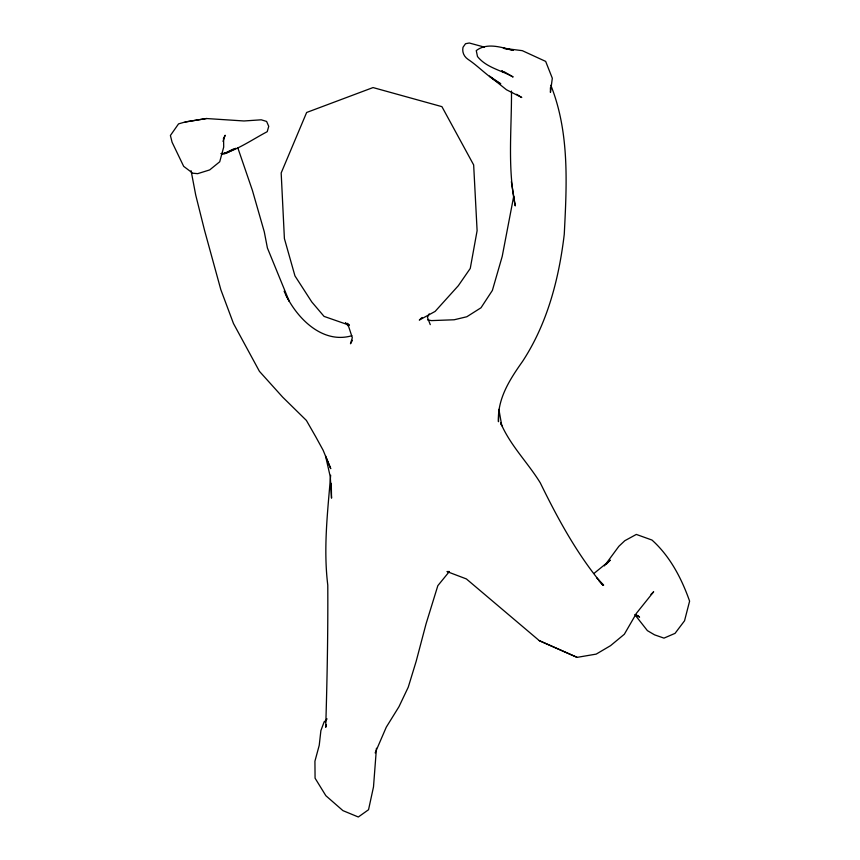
<?xml version="1.0" encoding="UTF-8"?>
<svg xmlns="http://www.w3.org/2000/svg" width="860" height="860" viewBox="0 0 860 860"><rect width="100%" height="100%" fill="white"/><g stroke="black" fill="none" stroke-linecap="round" stroke-linejoin="round"><path stroke-width="1.29" d="M511.485 91.042C511.721 129.312 507.368 168.108 515.269 205.895L511.356 181.664M330.659 475.193C327.671 511.786 323.263 548.368 327.778 585.112C328.058 632.508 327.133 679.98 325.714 727.302L326.456 724.765M376.443 748.254L373.498 786.911L368.542 809.722L358.319 817L342.925 810.625L325.854 795.704L315.072 778.182L314.932 761.186L319.232 745.297L320.887 730.613L324.166 721.787L326.187 720.347M513.71 196.284L502.219 256.377L492.382 290.422L480.998 307.783L466.829 316.749L454.198 319.769L431.365 320.608L427.527 319.845M223.041 141.416L225.137 135.256L223.396 138.782M375.154 752.919L386.29 727.151L398.975 706.694L408.253 687.172L416.154 661.361L426.044 623.887L437.837 585.66L449.371 571.524L446.985 571.567L466.367 578.92L539.306 640.668L577.103 657.362L596.195 654.116L610.546 645.666L624.338 634.25L636.604 613.051L653.664 591.777L650.977 594.367M429.194 313.868L427.441 317.372L430.269 324.639M352.428 340.291L350.482 343.763L352.31 337.733L348.644 326.531L345.483 322.575M325.08 721.809L327.047 718.852M604.429 565.901L618.878 546.293L624.822 540.703L636.325 534.425L651.987 540.058C670.08 556.291 681.636 578.522 689.602 601.151L684.538 620.791L675.036 633.368L663.995 638.12L654.546 634.841L647.397 630.638L634.927 614.76M606.149 564.386L610.299 560.129L594.196 573.265M422.056 317.48L419.315 320.06L435.117 311.427L458.315 285.724L470.259 268.438L477.106 230.673L473.656 164.926L441.922 106.651L373.046 87.569L306.644 112.477L281.177 172.957L284.402 238.575L294.958 275.899L311.771 301.946L324.059 316.394L349.418 325.252L347.558 323.328M235.737 148.296L226.266 153.327L221.375 153.994M233.49 149.027L224.148 153.521L221.471 153.628M351.869 335.723C321.533 344.581 295.227 316.652 284.123 291.185M221.031 153.564L226.266 153.327L224.148 153.521C239.671 148.565 252.958 139.213 267.224 131.677L268.739 126.334L266.6 121.432L261.225 119.809L243.993 120.97L206.454 118.529L185.158 121.991L178.547 123.883L170.398 135.493L172.086 142.244L183.674 166.346L192.758 173.193L197.65 173.666L209.689 169.915L219.73 161.766L223.697 147.092L223.578 138.514M206.454 118.529L185.158 121.991M484.395 47.117L469.291 43L465.529 43.72L463.002 47.289C461.971 52.116 463.981 56.588 468.012 59.34C479.396 66.94 488.437 77.454 500.767 83.807L489.469 76.153L506.497 89.773L521.762 97.513L516.623 94.278M539.306 640.668L577.103 657.362M504.39 71.907L513.119 76.992C501.219 70.187 486.47 67.746 477.493 56.545L476.257 50.6C487.265 42.204 501.412 47.504 513.388 50.299L503.412 48.278L522.31 50.665L545.67 61.404L552.313 78.239L550.443 92.407L550.421 87.645M635.25 614.405L639.561 617.147L637.604 615.394M501.971 71.025L504.057 72.455L501.95 70.832M596.55 577.705L603.666 585.069M598.904 580.661L603.139 585.391C577.146 554.378 557.914 518.913 540.252 482.804C527.739 462.476 510.066 445.211 500.735 423.023M286.219 295.614L289.175 301.183L267.406 247.992L264.278 231.813L252.399 190.382L237.822 147.855M500.767 423.335L501.788 425.743L498.897 409.381L498.467 421.701C497.263 398.717 509.915 379.26 522.633 361.286C547.454 323.338 558.925 278.93 564.257 234.339C566.783 184.47 569.707 132.633 550.83 85.28M191.081 170.71L195.725 195.08L204.529 230.286L220.837 289.691L233.469 323.5L259.44 371.348L282.671 397.137L306.396 420.433L315.76 436.794L323.113 450.21L330.745 468.646L325.521 455.875L330.294 476.848L331.53 498.133L331.283 483.363"/></g></svg>
